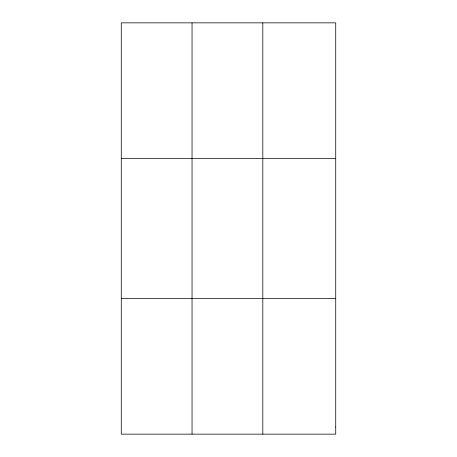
<?xml version="1.0" encoding="UTF-8"?>
<svg xmlns="http://www.w3.org/2000/svg" width="457" height="457" viewBox="0 0 457 457"><rect width="100%" height="100%" fill="white"/><g stroke="black" fill="none" stroke-linecap="round" stroke-linejoin="round"><path stroke-width="0.69" d="M192.043 434.15L192.043 22.85M262.815 434.15L262.815 22.85M121.271 158.579L335.729 158.579M121.271 298.421L335.729 298.421M335.729 427.004L335.729 434.15L121.271 434.15L121.271 22.85L335.729 22.85L335.729 427.004"/></g></svg>
